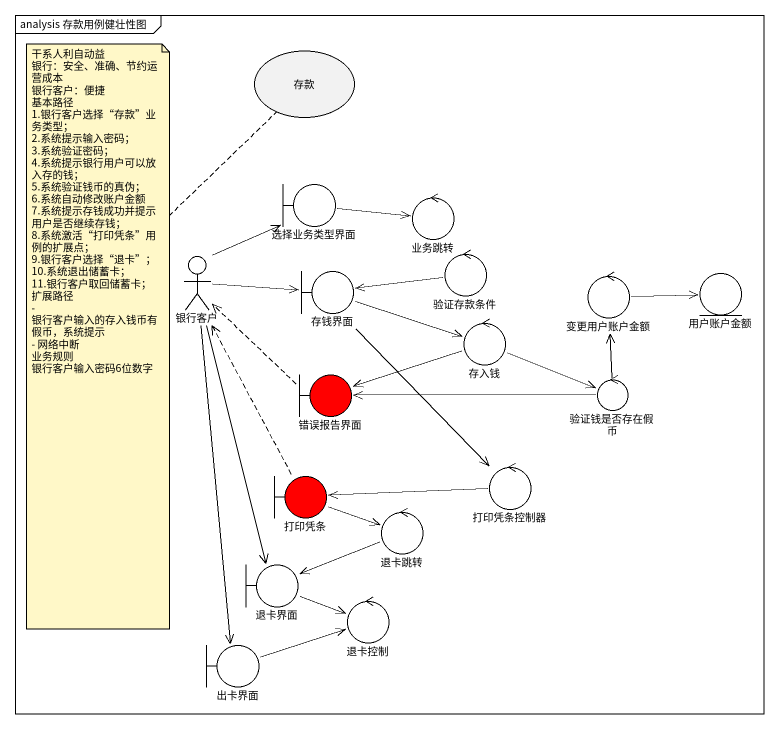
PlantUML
@startuml
mainframe analysis 存款用例健壮性图
usecase 存款
boundary 选择业务类型界面
control 业务跳转
actor 银行客户
control 验证存款条件
boundary 存钱界面
control 变更用户账户金额
entity 用户账户金额
control 存入钱
boundary 错误报告界面 #FF0000
control 验证钱是否存在假币
control 打印凭条控制器
boundary 打印凭条 #FF0000
control 退卡跳转
boundary 退卡界面
control 退卡控制
boundary 出卡界面
选择业务类型界面 -right-> 业务跳转
银行客户 -up-> 选择业务类型界面
银行客户 -right-> 存钱界面
银行客户 --> 退卡界面
银行客户 --> 出卡界面
验证存款条件 -left-> 存钱界面
存钱界面 -right-> 存入钱
存钱界面 --> 打印凭条控制器
变更用户账户金额 -right-> 用户账户金额
存入钱 -left-> 错误报告界面
存入钱 -right-> 验证钱是否存在假币
错误报告界面 .up.> 银行客户
验证钱是否存在假币 -up-> 变更用户账户金额
验证钱是否存在假币 -left-> 错误报告界面
打印凭条控制器 -left-> 打印凭条
打印凭条 .up.> 银行客户
打印凭条 -right-> 退卡跳转
退卡跳转 -left-> 退卡界面
退卡界面 -right-> 退卡控制
出卡界面 -right-> 退卡控制
note bottom of 存款
  干系人利自动益
  银行：安全、准确、节约运营成本
  银行客户：便捷
  基本路径
  1.银行客户选择“存款”业务类型；
  2.系统提示输入密码；
  3.系统验证密码；
  4.系统提示银行用户可以放入存的钱；
  5.系统验证钱币的真伪；
  6.系统自动修改账户金额
  7.系统提示存钱成功并提示用户是否继续存钱；
  8.系统激活“打印凭条”用例的扩展点；
  9.银行客户选择“退卡”；
  10.系统退出储蓄卡；
  11.银行客户取回储蓄卡；
  扩展路径
  - 银行客户输入的存入钱币有假币，系统提示
  - 网络中断
  业务规则
  银行客户输入密码6位数字
end note
@enduml
